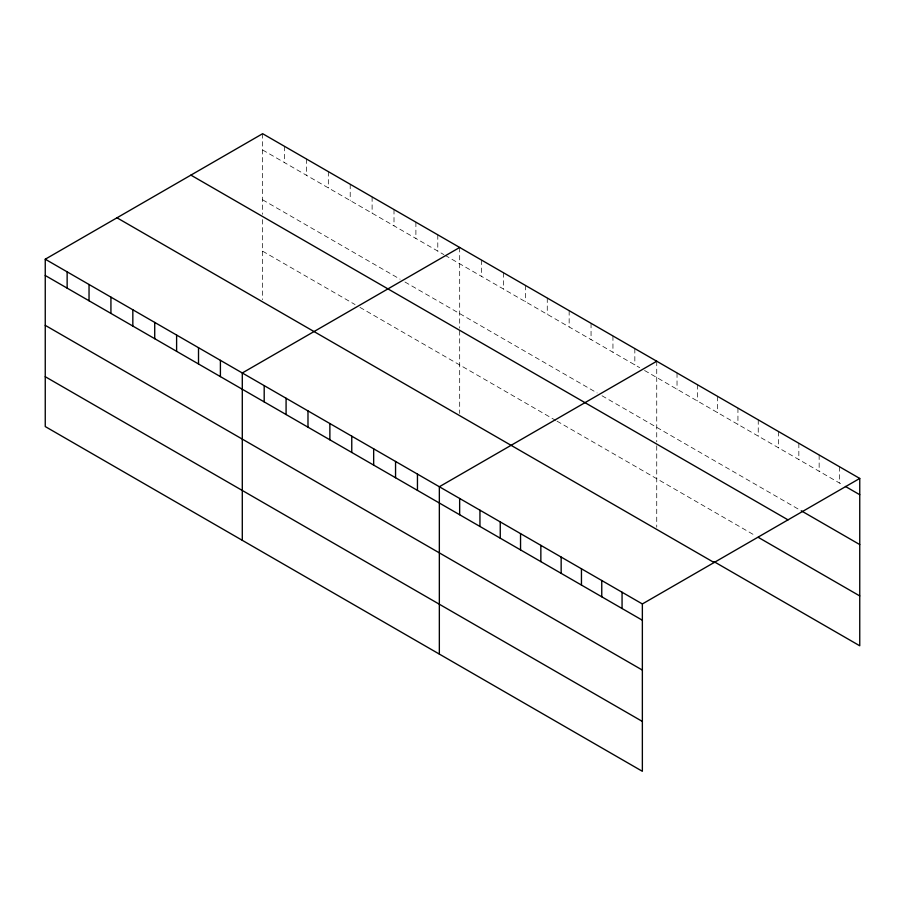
<?xml version="1.0" encoding="UTF-8"?>
<svg xmlns="http://www.w3.org/2000/svg" width="905" height="905" viewBox="0 0 905 905"><rect width="100%" height="100%" fill="white"/><g stroke="black" fill="none" stroke-linecap="round" stroke-linejoin="round"><path stroke-width="0.68" stroke-dasharray="4.53 3.39" d="M262.642 133.702L262.642 214.315M262.642 149.981L443.869 254.61M445.09 255.323L639.699 367.679M644.564 370.484L843.03 485.069M262.642 199.835L400.089 279.193M404.954 281.998L597.13 392.951M601.995 395.757L798.844 509.413M262.642 251.194L355.077 304.566M359.952 307.372L555.772 420.44M556.994 421.142L755.856 535.952M839.444 466.72L839.444 482.999M819.149 455L819.149 471.279M798.844 443.28L798.844 459.559M778.538 431.561L778.538 447.839M758.243 419.841L758.243 436.12M737.937 408.121L737.937 424.388M717.642 396.39L717.642 412.669M697.336 384.67L697.336 400.949M677.031 372.951L677.031 389.229M656.736 361.231L656.736 441.844M656.736 445.803L656.736 527.196M634.835 348.595L634.835 364.873M612.945 335.947L612.945 352.226M591.056 323.311L591.056 339.59M569.155 310.675L569.155 326.943M547.265 298.028L547.265 314.306M525.364 285.392L525.364 301.67M503.474 272.744L503.474 289.023M481.584 260.108L481.584 276.387M459.683 247.472L459.683 328.085M459.683 330.721L459.683 413.427M437.794 234.825L437.794 251.104M415.893 222.189L415.893 238.468M394.003 209.541L394.003 225.82M372.113 196.905L372.113 213.184M350.212 184.269L350.212 200.548M328.323 171.622L328.323 187.901M306.433 158.986L306.433 175.265M284.532 146.35L284.532 162.617M262.642 219.587L262.642 299.668"/><path stroke-width="1.36" d="M45.25 259.215L642.358 603.952L642.358 771.298L45.25 426.56L45.25 259.215L262.642 133.702L859.75 478.44L859.75 645.785L714.056 561.666M459.683 247.472L242.291 372.973L242.291 540.319M656.736 361.231L439.344 486.743L439.344 654.089M642.358 603.952L859.75 478.44M845.417 486.449L859.75 494.718M801.23 510.782L859.75 544.572M190.898 175.118L788.006 519.866M758.243 537.332L859.75 595.931M116.994 217.8L714.102 562.537M45.25 275.493L642.358 620.23M45.25 325.348L642.358 670.085M45.25 376.706L642.358 721.443M622.063 592.232L622.063 608.511M601.757 580.512L601.757 596.791M581.451 568.793L581.451 585.06M561.157 557.061L561.157 573.34M540.851 545.342L540.851 561.62M520.545 533.622L520.545 549.901M500.25 521.902L500.25 538.181M479.944 510.182L479.944 526.461M459.65 498.463L459.65 514.741M417.454 474.096L417.454 490.374M395.553 461.46L395.553 477.738M373.663 448.823L373.663 465.091M351.762 436.176L351.762 452.455M329.873 423.54L329.873 439.819M307.983 410.893L307.983 427.171M286.082 398.257L286.082 414.535M264.192 385.621L264.192 401.899M220.401 360.337L220.401 376.616M198.512 347.701L198.512 363.968M176.611 335.054L176.611 351.332M154.721 322.418L154.721 338.696M132.831 309.77L132.831 326.049M110.93 297.134L110.93 313.413M89.041 284.498L89.041 300.765M67.14 271.851L67.14 288.129"/></g></svg>
